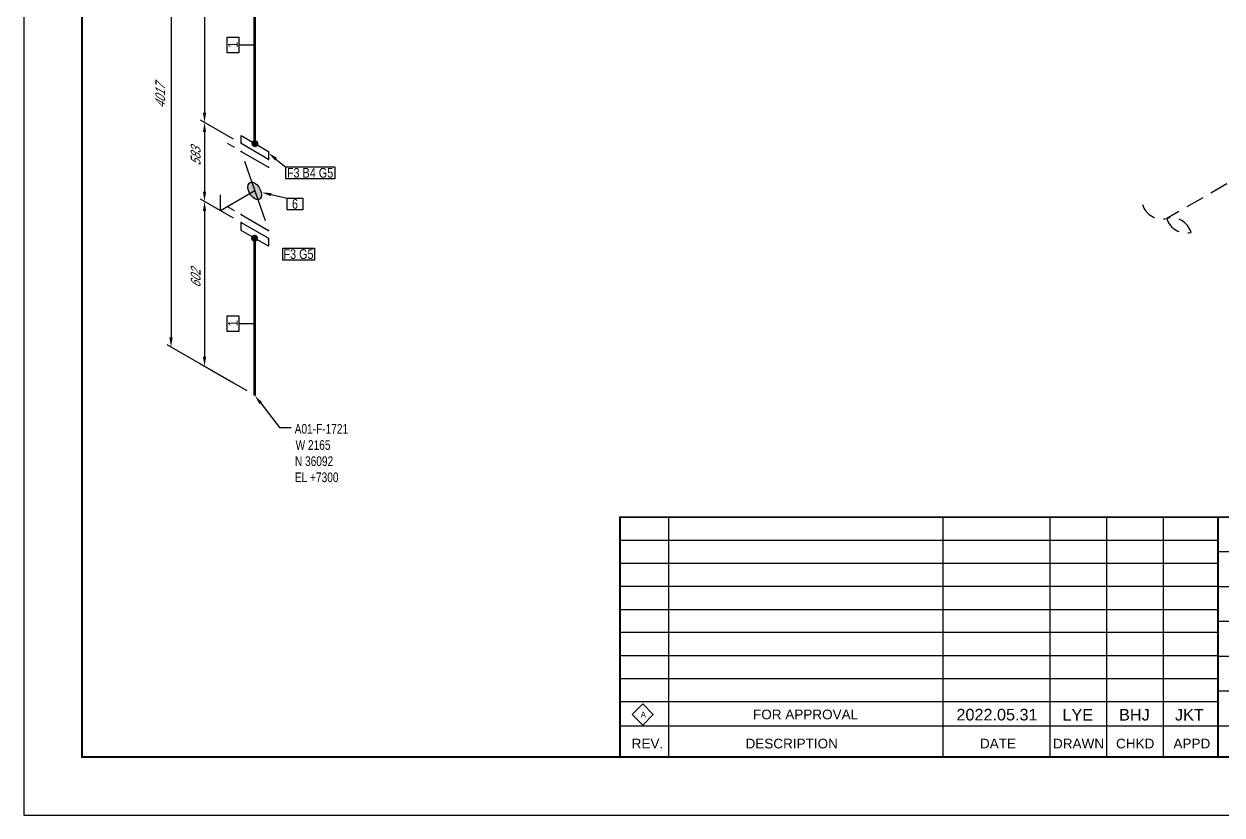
# Model space of a CAD drawing. Header units: millimetres. Extents: x 0 to 594, y 0 to 420.
# Drawn here: x 0 to 309.6, y 0 to 204.5 of the extents above; entities that cross this region are included whole.
import ezdxf
from ezdxf import colors
from ezdxf.entities.mleader import LeaderData, LeaderLine
from ezdxf.enums import TextEntityAlignment as Align
from ezdxf.math import Vec2, Vec3

# ---------------------------------------------------------------- set-up
doc = ezdxf.new("R2010")
doc.units = ezdxf.units.MM
doc.header["$LTSCALE"] = 0.25
doc.linetypes.add('DASHED2', pattern=[9.525, 6.35, -3.175])
for name, color, linetype in [('TITLE', 7, 'Continuous'), ('밸브', 4, 'Continuous'), ('용접', 1, 'Continuous'), ('주석', 7, 'Continuous'), ('치수', 1, 'Continuous')]:
    doc.layers.add(name, color=color, linetype=linetype)
doc.layers.add('파이프', color=3, linetype='Continuous', lineweight=70)
doc.styles.add('AdskIsoAnnotation', font='arial.ttf', dxfattribs={"width": 0.8, "height": 1})
doc.styles.add('AdskIsoMetric', font='arial.ttf', dxfattribs={"width": 0.8, "height": 2.5})
doc.styles.add('AdskIsoMetric30', font='arial.ttf', dxfattribs={"width": 0.8, "oblique": 30, "height": 2.5})
doc.styles.add('FF1', font='arial.ttf')
doc.styles.add('MtXpl_', font='')
doc.styles.add('RomanS', font='arial.ttf')
doc.styles.get("Standard").update_dxf_attribs({"font": 'arial.ttf'})
doc.styles.get('MtXpl_').set_extended_font_data('Gulim')
doc.dimstyles.new('AdskIsoMetric', dxfattribs={"dimtxt": 2.5, "dimasz": 2.5, "dimexe": 1, "dimexo": 2, "dimgap": 0.8, "dimtad": 1, "dimdec": 0, "dimrnd": 1, "dimzin": 0, "dimdsep": 46, "dimtxsty": 'AdskIsoMetric', "dimcen": 0, "dimclrt": 7, "dimadec": 0, "dimazin": 0, "dimtfac": 1, "dimtdec": 0, "dimtmove": 1, "dimatfit": 3, "dimfxl": 0, "dimfrac": 2, "dimtolj": 1, "dimtzin": 0, "dimarcsym": 0})

# ---------------------------------------------------------------- blocks, each defined once
blk = doc.blocks.new('버터플라이 밸브-2-IsoLeft')
blk.add_hatch(color=256).paths.add_polyline_path([(-0.088, 0.051), (-0.088, 0.051), (-0.087, 0.052), (-0.086, 0.052), (-0.086, 0.052), (-0.085, 0.052), (-0.085, 0.053), (-0.084, 0.053), (-0.083, 0.053), (-0.083, 0.053), (-0.082, 0.054), (-0.081, 0.054), (-0.081, 0.054), (-0.08, 0.055), (-0.079, 0.055), (-0.079, 0.055), (-0.078, 0.055), (-0.077, 0.056), (-0.077, 0.056), (-0.076, 0.056), (-0.075, 0.056), (-0.075, 0.057), (-0.074, 0.057), (-0.074, 0.057), (-0.073, 0.058), (-0.072, 0.058), (-0.072, 0.058), (-0.071, 0.058), (-0.07, 0.059), (-0.07, 0.059), (-0.069, 0.059), (-0.068, 0.059), (-0.068, 0.06), (-0.067, 0.06), (-0.066, 0.06), (-0.066, 0.061), (-0.065, 0.061), (-0.064, 0.061), (-0.064, 0.061), (-0.063, 0.062), (-0.063, 0.062), (-0.062, 0.062), (-0.061, 0.062), (-0.061, 0.063), (-0.06, 0.063), (-0.059, 0.063), (-0.059, 0.063), (-0.058, 0.064), (-0.057, 0.064), (-0.057, 0.064), (-0.057, 0.064), (-0.056, 0.064), (-0.055, 0.065), (-0.054, 0.065), (-0.054, 0.065), (-0.053, 0.065), (-0.052, 0.065), (-0.051, 0.065), (-0.051, 0.065), (-0.05, 0.066), (-0.049, 0.066), (-0.048, 0.066), (-0.048, 0.066), (-0.047, 0.066), (-0.046, 0.066), (-0.045, 0.066), (-0.045, 0.067), (-0.044, 0.067), (-0.043, 0.067), (-0.042, 0.067), (-0.042, 0.067), (-0.041, 0.067), (-0.04, 0.067), (-0.039, 0.068), (-0.039, 0.068), (-0.038, 0.068), (-0.037, 0.068), (-0.036, 0.068), (-0.035, 0.068), (-0.035, 0.068), (-0.034, 0.069), (-0.033, 0.069), (-0.032, 0.069), (-0.032, 0.069), (-0.031, 0.069), (-0.03, 0.069), (-0.029, 0.069), (-0.029, 0.07), (-0.028, 0.07), (-0.027, 0.07), (-0.026, 0.07), (-0.026, 0.07), (-0.025, 0.07), (-0.024, 0.07), (-0.023, 0.071), (-0.023, 0.071), (-0.022, 0.071), (-0.021, 0.071), (-0.02, 0.071), (-0.02, 0.071), (-0.02, 0.071), (-0.019, 0.071), (-0.018, 0.071), (-0.017, 0.071), (-0.016, 0.071), (-0.016, 0.071), (-0.015, 0.071), (-0.014, 0.071), (-0.013, 0.071), (-0.012, 0.071), (-0.012, 0.071), (-0.011, 0.071), (-0.01, 0.071), (-0.009, 0.071), (-0.008, 0.071), (-0.008, 0.071), (-0.007, 0.071), (-0.006, 0.071), (-0.005, 0.071), (-0.004, 0.071), (-0.004, 0.071), (-0.003, 0.071), (-0.002, 0.071), (-0.001, 0.071), (0, 0.071), (0, 0.071), (0.001, 0.071), (0.002, 0.071), (0.003, 0.071), (0.004, 0.071), (0.004, 0.071), (0.005, 0.071), (0.006, 0.071), (0.007, 0.071), (0.008, 0.071), (0.008, 0.071), (0.009, 0.071), (0.01, 0.071), (0.011, 0.071), (0.012, 0.071), (0.012, 0.071), (0.013, 0.071), (0.014, 0.071), (0.015, 0.071), (0.016, 0.071), (0.016, 0.071), (0.017, 0.071), (0.018, 0.071), (0.019, 0.071), (0.02, 0.071), (0.02, 0.071), (0.02, 0.071), (0.021, 0.071), (0.022, 0.071), (0.023, 0.071), (0.023, 0.071), (0.024, 0.07), (0.025, 0.07), (0.026, 0.07), (0.026, 0.07), (0.027, 0.07), (0.028, 0.07), (0.029, 0.07), (0.029, 0.069), (0.03, 0.069), (0.031, 0.069), (0.032, 0.069), (0.032, 0.069), (0.033, 0.069), (0.034, 0.069), (0.035, 0.068), (0.035, 0.068), (0.036, 0.068), (0.037, 0.068), (0.038, 0.068), (0.039, 0.068), (0.039, 0.068), (0.04, 0.067), (0.041, 0.067), (0.042, 0.067), (0.042, 0.067), (0.043, 0.067), (0.044, 0.067), (0.045, 0.067), (0.045, 0.066), (0.046, 0.066), (0.047, 0.066), (0.048, 0.066), (0.048, 0.066), (0.049, 0.066), (0.05, 0.066), (0.051, 0.065), (0.051, 0.065), (0.052, 0.065), (0.053, 0.065), (0.054, 0.065), (0.054, 0.065), (0.055, 0.065), (0.056, 0.064), (0.057, 0.064), (0.057, 0.064), (0.057, 0.064), (0.058, 0.064), (0.059, 0.063), (0.059, 0.063), (0.06, 0.063), (0.061, 0.063), (0.061, 0.062), (0.062, 0.062), (0.063, 0.062), (0.063, 0.062), (0.064, 0.061), (0.064, 0.061), (0.065, 0.061), (0.066, 0.061), (0.066, 0.06), (0.067, 0.06), (0.068, 0.06), (0.068, 0.059), (0.069, 0.059), (0.07, 0.059), (0.07, 0.059), (0.071, 0.058), (0.072, 0.058), (0.072, 0.058), (0.073, 0.058), (0.074, 0.057), (0.074, 0.057), (0.075, 0.057), (0.075, 0.056), (0.076, 0.056), (0.077, 0.056), (0.077, 0.056), (0.078, 0.055), (0.079, 0.055), (0.079, 0.055), (0.08, 0.055), (0.081, 0.054), (0.081, 0.054), (0.082, 0.054), (0.083, 0.053), (0.083, 0.053), (0.084, 0.053), (0.085, 0.053), (0.085, 0.052), (0.086, 0.052), (0.086, 0.052), (0.087, 0.052), (0.088, 0.051), (0.088, 0.051), (0.088, 0.051), (0.089, 0.051), (0.089, 0.05), (0.09, 0.05), (0.09, 0.05), (0.091, 0.049), (0.091, 0.049), (0.092, 0.048), (0.092, 0.048), (0.093, 0.048), (0.093, 0.047), (0.094, 0.047), (0.094, 0.047), (0.094, 0.046), (0.095, 0.046), (0.095, 0.045), (0.096, 0.045), (0.096, 0.045), (0.097, 0.044), (0.097, 0.044), (0.098, 0.044), (0.098, 0.043), (0.099, 0.043), (0.099, 0.042), (0.1, 0.042), (0.1, 0.042), (0.101, 0.041), (0.101, 0.041), (0.102, 0.041), (0.102, 0.04), (0.102, 0.04), (0.103, 0.039), (0.103, 0.039), (0.104, 0.039), (0.104, 0.038), (0.105, 0.038), (0.105, 0.038), (0.106, 0.037), (0.106, 0.037), (0.107, 0.036), (0.107, 0.036), (0.108, 0.036), (0.108, 0.035), (0.109, 0.035), (0.109, 0.035), (0.109, 0.034), (0.11, 0.034), (0.11, 0.034), (0.111, 0.033), (0.111, 0.033), (0.111, 0.033), (0.112, 0.032), (0.112, 0.032), (0.112, 0.031), (0.112, 0.031), (0.113, 0.031), (0.113, 0.03), (0.113, 0.03), (0.113, 0.029), (0.114, 0.029), (0.114, 0.028), (0.114, 0.028), (0.114, 0.028), (0.115, 0.027), (0.115, 0.027), (0.115, 0.026), (0.115, 0.026), (0.116, 0.025), (0.116, 0.025), (0.116, 0.024), (0.116, 0.024), (0.117, 0.024), (0.117, 0.023), (0.117, 0.023), (0.117, 0.022), (0.118, 0.022), (0.118, 0.021), (0.118, 0.021), (0.118, 0.02), (0.119, 0.02), (0.119, 0.02), (0.119, 0.019), (0.119, 0.019), (0.12, 0.018), (0.12, 0.018), (0.12, 0.017), (0.12, 0.017), (0.121, 0.017), (0.121, 0.016), (0.121, 0.016), (0.121, 0.015), (0.121, 0.015), (0.122, 0.014), (0.122, 0.014), (0.122, 0.013), (0.122, 0.013), (0.123, 0.013), (0.123, 0.012), (0.123, 0.012), (0.123, 0.011), (0.123, 0.011), (0.123, 0.011), (0.123, 0.01), (0.123, 0.01), (0.123, 0.009), (0.123, 0.009), (0.123, 0.009), (0.123, 0.008), (0.123, 0.008), (0.123, 0.007), (0.123, 0.007), (0.123, 0.006), (0.123, 0.006), (0.123, 0.005), (0.123, 0.005), (0.123, 0.004), (0.123, 0.004), (0.123, 0.003), (0.123, 0.003), (0.123, 0.003), (0.123, 0.002), (0.123, 0.002), (0.123, 0.001), (0.123, 0.001), (0.123, 0), (0.123, 0), (0.123, -0.001), (0.123, -0.001), (0.123, -0.002), (0.123, -0.002), (0.123, -0.003), (0.123, -0.003), (0.123, -0.003), (0.123, -0.004), (0.123, -0.004), (0.123, -0.005), (0.123, -0.005), (0.123, -0.006), (0.123, -0.006), (0.123, -0.007), (0.123, -0.007), (0.123, -0.008), (0.123, -0.008), (0.123, -0.009), (0.123, -0.009), (0.123, -0.009), (0.123, -0.01), (0.123, -0.01), (0.123, -0.011), (0.123, -0.011), (0.123, -0.011), (0.123, -0.012), (0.123, -0.012), (0.123, -0.013), (0.122, -0.013), (0.122, -0.013), (0.122, -0.014), (0.122, -0.014), (0.121, -0.015), (0.121, -0.015), (0.121, -0.016), (0.121, -0.016), (0.121, -0.017), (0.12, -0.017), (0.12, -0.017), (0.12, -0.018), (0.12, -0.018), (0.119, -0.019), (0.119, -0.019), (0.119, -0.02), (0.119, -0.02), (0.118, -0.02), (0.118, -0.021), (0.118, -0.021), (0.118, -0.022), (0.117, -0.022), (0.117, -0.023), (0.117, -0.023), (0.117, -0.024), (0.116, -0.024), (0.116, -0.024), (0.116, -0.025), (0.116, -0.025), (0.115, -0.026), (0.115, -0.026), (0.115, -0.027), (0.115, -0.027), (0.114, -0.028), (0.114, -0.028), (0.114, -0.028), (0.114, -0.029), (0.113, -0.029), (0.113, -0.03), (0.113, -0.03), (0.113, -0.031), (0.112, -0.031), (0.112, -0.031), (0.112, -0.032), (0.112, -0.032), (0.111, -0.033), (0.111, -0.033), (0.111, -0.033), (0.11, -0.034), (0.11, -0.034), (0.109, -0.034), (0.109, -0.035), (0.109, -0.035), (0.108, -0.035), (0.108, -0.036), (0.107, -0.036), (0.107, -0.036), (0.106, -0.037), (0.106, -0.037), (0.105, -0.038), (0.105, -0.038), (0.104, -0.038), (0.104, -0.039), (0.103, -0.039), (0.103, -0.039), (0.102, -0.04), (0.102, -0.04), (0.102, -0.041), (0.101, -0.041), (0.101, -0.041), (0.1, -0.042), (0.1, -0.042), (0.099, -0.042), (0.099, -0.043), (0.098, -0.043), (0.098, -0.044), (0.097, -0.044), (0.097, -0.044), (0.096, -0.045), (0.096, -0.045), (0.095, -0.045), (0.095, -0.046), (0.094, -0.046), (0.094, -0.047), (0.094, -0.047), (0.093, -0.047), (0.093, -0.048), (0.092, -0.048), (0.092, -0.048), (0.091, -0.049), (0.091, -0.049), (0.09, -0.05), (0.09, -0.05), (0.089, -0.05), (0.089, -0.051), (0.088, -0.051), (0.088, -0.051), (0.088, -0.051), (0.087, -0.052), (0.086, -0.052), (0.086, -0.052), (0.085, -0.052), (0.085, -0.053), (0.084, -0.053), (0.083, -0.053), (0.083, -0.053), (0.082, -0.054), (0.081, -0.054), (0.081, -0.054), (0.08, -0.055), (0.079, -0.055), (0.079, -0.055), (0.078, -0.055), (0.077, -0.056), (0.077, -0.056), (0.076, -0.056), (0.075, -0.056), (0.075, -0.057), (0.074, -0.057), (0.074, -0.057), (0.073, -0.058), (0.072, -0.058), (0.072, -0.058), (0.071, -0.058), (0.07, -0.059), (0.07, -0.059), (0.069, -0.059), (0.068, -0.059), (0.068, -0.06), (0.067, -0.06), (0.066, -0.06), (0.066, -0.061), (0.065, -0.061), (0.064, -0.061), (0.064, -0.061), (0.063, -0.062), (0.063, -0.062), (0.062, -0.062), (0.061, -0.062), (0.061, -0.063), (0.06, -0.063), (0.059, -0.063), (0.059, -0.063), (0.058, -0.064), (0.057, -0.064), (0.057, -0.064), (0.057, -0.064), (0.056, -0.064), (0.055, -0.065), (0.054, -0.065), (0.054, -0.065), (0.053, -0.065), (0.052, -0.065), (0.051, -0.065), (0.051, -0.065), (0.05, -0.066), (0.049, -0.066), (0.048, -0.066), (0.048, -0.066), (0.047, -0.066), (0.046, -0.066), (0.045, -0.066), (0.045, -0.067), (0.044, -0.067), (0.043, -0.067), (0.042, -0.067), (0.042, -0.067), (0.041, -0.067), (0.04, -0.067), (0.039, -0.068), (0.039, -0.068), (0.038, -0.068), (0.037, -0.068), (0.036, -0.068), (0.035, -0.068), (0.035, -0.068), (0.034, -0.069), (0.033, -0.069), (0.032, -0.069), (0.032, -0.069), (0.031, -0.069), (0.03, -0.069), (0.029, -0.069), (0.029, -0.07), (0.028, -0.07), (0.027, -0.07), (0.026, -0.07), (0.026, -0.07), (0.025, -0.07), (0.024, -0.07), (0.023, -0.071), (0.023, -0.071), (0.022, -0.071), (0.021, -0.071), (0.02, -0.071), (0.02, -0.071), (0.02, -0.071), (0.019, -0.071), (0.018, -0.071), (0.017, -0.071), (0.016, -0.071), (0.016, -0.071), (0.015, -0.071), (0.014, -0.071), (0.013, -0.071), (0.012, -0.071), (0.012, -0.071), (0.011, -0.071), (0.01, -0.071), (0.009, -0.071), (0.008, -0.071), (0.008, -0.071), (0.007, -0.071), (0.006, -0.071), (0.005, -0.071), (0.004, -0.071), (0.004, -0.071), (0.003, -0.071), (0.002, -0.071), (0.001, -0.071), (0, -0.071), (0, -0.071), (-0.001, -0.071), (-0.002, -0.071), (-0.003, -0.071), (-0.004, -0.071), (-0.004, -0.071), (-0.005, -0.071), (-0.006, -0.071), (-0.007, -0.071), (-0.008, -0.071), (-0.008, -0.071), (-0.009, -0.071), (-0.01, -0.071), (-0.011, -0.071), (-0.012, -0.071), (-0.012, -0.071), (-0.013, -0.071), (-0.014, -0.071), (-0.015, -0.071), (-0.016, -0.071), (-0.016, -0.071), (-0.017, -0.071), (-0.018, -0.071), (-0.019, -0.071), (-0.02, -0.071), (-0.02, -0.071), (-0.02, -0.071), (-0.021, -0.071), (-0.022, -0.071), (-0.023, -0.071), (-0.023, -0.071), (-0.024, -0.07), (-0.025, -0.07), (-0.026, -0.07), (-0.026, -0.07), (-0.027, -0.07), (-0.028, -0.07), (-0.029, -0.07), (-0.029, -0.069), (-0.03, -0.069), (-0.031, -0.069), (-0.032, -0.069), (-0.032, -0.069), (-0.033, -0.069), (-0.034, -0.069), (-0.035, -0.068), (-0.035, -0.068), (-0.036, -0.068), (-0.037, -0.068), (-0.038, -0.068), (-0.039, -0.068), (-0.039, -0.068), (-0.04, -0.067), (-0.041, -0.067), (-0.042, -0.067), (-0.042, -0.067), (-0.043, -0.067), (-0.044, -0.067), (-0.045, -0.067), (-0.045, -0.066), (-0.046, -0.066), (-0.047, -0.066), (-0.048, -0.066), (-0.048, -0.066), (-0.049, -0.066), (-0.05, -0.066), (-0.051, -0.065), (-0.051, -0.065), (-0.052, -0.065), (-0.053, -0.065), (-0.054, -0.065), (-0.054, -0.065), (-0.055, -0.065), (-0.056, -0.064), (-0.057, -0.064), (-0.057, -0.064), (-0.057, -0.064), (-0.058, -0.064), (-0.059, -0.063), (-0.059, -0.063), (-0.06, -0.063), (-0.061, -0.063), (-0.061, -0.062), (-0.062, -0.062), (-0.063, -0.062), (-0.063, -0.062), (-0.064, -0.061), (-0.064, -0.061), (-0.065, -0.061), (-0.066, -0.061), (-0.066, -0.06), (-0.067, -0.06), (-0.068, -0.06), (-0.068, -0.059), (-0.069, -0.059), (-0.07, -0.059), (-0.07, -0.059), (-0.071, -0.058), (-0.072, -0.058), (-0.072, -0.058), (-0.073, -0.058), (-0.074, -0.057), (-0.074, -0.057), (-0.075, -0.057), (-0.075, -0.056), (-0.076, -0.056), (-0.077, -0.056), (-0.077, -0.056), (-0.078, -0.055), (-0.079, -0.055), (-0.079, -0.055), (-0.08, -0.055), (-0.081, -0.054), (-0.081, -0.054), (-0.082, -0.054), (-0.083, -0.053), (-0.083, -0.053), (-0.084, -0.053), (-0.085, -0.053), (-0.085, -0.052), (-0.086, -0.052), (-0.086, -0.052), (-0.087, -0.052), (-0.088, -0.051), (-0.088, -0.051), (-0.088, -0.051), (-0.089, -0.051), (-0.089, -0.05), (-0.09, -0.05), (-0.09, -0.05), (-0.091, -0.049), (-0.091, -0.049), (-0.092, -0.048), (-0.092, -0.048), (-0.093, -0.048), (-0.093, -0.047), (-0.094, -0.047), (-0.094, -0.047), (-0.094, -0.046), (-0.095, -0.046), (-0.095, -0.045), (-0.096, -0.045), (-0.096, -0.045), (-0.097, -0.044), (-0.097, -0.044), (-0.098, -0.044), (-0.098, -0.043), (-0.099, -0.043), (-0.099, -0.042), (-0.1, -0.042), (-0.1, -0.042), (-0.101, -0.041), (-0.101, -0.041), (-0.102, -0.041), (-0.102, -0.04), (-0.102, -0.04), (-0.103, -0.039), (-0.103, -0.039), (-0.104, -0.039), (-0.104, -0.038), (-0.105, -0.038), (-0.105, -0.038), (-0.106, -0.037), (-0.106, -0.037), (-0.107, -0.036), (-0.107, -0.036), (-0.108, -0.036), (-0.108, -0.035), (-0.109, -0.035), (-0.109, -0.035), (-0.109, -0.034), (-0.11, -0.034), (-0.11, -0.034), (-0.111, -0.033), (-0.111, -0.033), (-0.111, -0.033), (-0.112, -0.032), (-0.112, -0.032), (-0.112, -0.031), (-0.112, -0.031), (-0.113, -0.031), (-0.113, -0.03), (-0.113, -0.03), (-0.113, -0.029), (-0.114, -0.029), (-0.114, -0.028), (-0.114, -0.028), (-0.114, -0.028), (-0.115, -0.027), (-0.115, -0.027), (-0.115, -0.026), (-0.115, -0.026), (-0.116, -0.025), (-0.116, -0.025), (-0.116, -0.024), (-0.116, -0.024), (-0.117, -0.024), (-0.117, -0.023), (-0.117, -0.023), (-0.117, -0.022), (-0.118, -0.022), (-0.118, -0.021), (-0.118, -0.021), (-0.118, -0.02), (-0.119, -0.02), (-0.119, -0.02), (-0.119, -0.019), (-0.119, -0.019), (-0.12, -0.018), (-0.12, -0.018), (-0.12, -0.017), (-0.12, -0.017), (-0.121, -0.017), (-0.121, -0.016), (-0.121, -0.016), (-0.121, -0.015), (-0.121, -0.015), (-0.122, -0.014), (-0.122, -0.014), (-0.122, -0.013), (-0.122, -0.013), (-0.123, -0.013), (-0.123, -0.012), (-0.123, -0.012), (-0.123, -0.011), (-0.123, -0.011), (-0.123, -0.011), (-0.123, -0.01), (-0.123, -0.01), (-0.123, -0.009), (-0.123, -0.009), (-0.123, -0.009), (-0.123, -0.008), (-0.123, -0.008), (-0.123, -0.007), (-0.123, -0.007), (-0.123, -0.006), (-0.123, -0.006), (-0.123, -0.005), (-0.123, -0.005), (-0.123, -0.004), (-0.123, -0.004), (-0.123, -0.003), (-0.123, -0.003), (-0.123, -0.003), (-0.123, -0.002), (-0.123, -0.002), (-0.123, -0.001), (-0.123, -0.001), (-0.123, 0), (-0.123, 0), (-0.123, 0.001), (-0.123, 0.001), (-0.123, 0.002), (-0.123, 0.002), (-0.123, 0.003), (-0.123, 0.003), (-0.123, 0.003), (-0.123, 0.004), (-0.123, 0.004), (-0.123, 0.005), (-0.123, 0.005), (-0.123, 0.006), (-0.123, 0.006), (-0.123, 0.007), (-0.123, 0.007), (-0.123, 0.008), (-0.123, 0.008), (-0.123, 0.009), (-0.123, 0.009), (-0.123, 0.009), (-0.123, 0.01), (-0.123, 0.01), (-0.123, 0.011), (-0.123, 0.011), (-0.123, 0.011), (-0.123, 0.012), (-0.123, 0.012), (-0.123, 0.013), (-0.122, 0.013), (-0.122, 0.013), (-0.122, 0.014), (-0.122, 0.014), (-0.121, 0.015), (-0.121, 0.015), (-0.121, 0.016), (-0.121, 0.016), (-0.121, 0.017), (-0.12, 0.017), (-0.12, 0.017), (-0.12, 0.018), (-0.12, 0.018), (-0.119, 0.019), (-0.119, 0.019), (-0.119, 0.02), (-0.119, 0.02), (-0.118, 0.02), (-0.118, 0.021), (-0.118, 0.021), (-0.118, 0.022), (-0.117, 0.022), (-0.117, 0.023), (-0.117, 0.023), (-0.117, 0.024), (-0.116, 0.024), (-0.116, 0.024), (-0.116, 0.025), (-0.116, 0.025), (-0.115, 0.026), (-0.115, 0.026), (-0.115, 0.027), (-0.115, 0.027), (-0.114, 0.028), (-0.114, 0.028), (-0.114, 0.028), (-0.114, 0.029), (-0.113, 0.029), (-0.113, 0.03), (-0.113, 0.03), (-0.113, 0.031), (-0.112, 0.031), (-0.112, 0.031), (-0.112, 0.032), (-0.112, 0.032), (-0.111, 0.033), (-0.111, 0.033), (-0.111, 0.033), (-0.11, 0.034), (-0.11, 0.034), (-0.109, 0.034), (-0.109, 0.035), (-0.109, 0.035), (-0.108, 0.035), (-0.108, 0.036), (-0.107, 0.036), (-0.107, 0.036), (-0.106, 0.037), (-0.106, 0.037), (-0.105, 0.038), (-0.105, 0.038), (-0.104, 0.038), (-0.104, 0.039), (-0.103, 0.039), (-0.103, 0.039), (-0.102, 0.04), (-0.102, 0.04), (-0.102, 0.041), (-0.101, 0.041), (-0.101, 0.041), (-0.1, 0.042), (-0.1, 0.042), (-0.099, 0.042), (-0.099, 0.043), (-0.098, 0.043), (-0.098, 0.044), (-0.097, 0.044), (-0.097, 0.044), (-0.096, 0.045), (-0.096, 0.045), (-0.095, 0.045), (-0.095, 0.046), (-0.094, 0.046), (-0.094, 0.047), (-0.094, 0.047), (-0.093, 0.047), (-0.093, 0.048), (-0.092, 0.048), (-0.092, 0.048), (-0.091, 0.049), (-0.091, 0.049), (-0.09, 0.05), (-0.09, 0.05), (-0.089, 0.05), (-0.089, 0.051)], flags=0)
at = {"color": 0, "linetype": 'ByBlock', "lineweight": -2, "extrusion": (0, -0.816497, -0.57735)}
for p, q in [((-0.177, 0.306), (-0.53, 0.102)), ((0.398, -0.077), (-0.398, 0.077)), ((-0.123, 0.011), (-0.111, 0.033)), ((-0.123, -0.011), (-0.123, 0.011)), ((-0.111, 0.033), (-0.088, 0.051)), ((-0.088, 0.051), (-0.057, 0.064)), ((-0.057, 0.064), (-0.02, 0.071)), ((-0.02, 0.071), (0.02, 0.071)), ((0.02, 0.071), (0.057, 0.064)), ((0.057, 0.064), (0.088, 0.051)), ((0.088, 0.051), (0.111, 0.033)), ((0.111, 0.033), (0.123, 0.011)), ((0.123, 0.011), (0.123, -0.011)), ((-0.111, -0.033), (-0.123, -0.011)), ((-0.088, -0.051), (-0.111, -0.033)), ((-0.057, -0.064), (-0.088, -0.051)), ((-0.02, -0.071), (-0.057, -0.064)), ((0.02, -0.071), (-0.02, -0.071)), ((0.057, -0.064), (0.02, -0.071)), ((0.088, -0.051), (0.057, -0.064)), ((0.111, -0.033), (0.088, -0.051)), ((0.123, -0.011), (0.111, -0.033)), ((0.53, -0.102), (0.177, -0.306))]:
    blk.add_line(p, q, dxfattribs=at)
blk = doc.blocks.new('Operator_Lever-1-IsoRight')
at = {"color": 0, "linetype": 'ByBlock', "lineweight": -2, "extrusion": (0.707107, 0.408248, -0.57735)}
for p, q in [((0, 0), (0, 0.51)), ((0, 0.51), (0.177, 0.408))]:
    blk.add_line(p, q, dxfattribs=at)
blk = doc.blocks.new('개스킷-2-IsoLeft')
at = {"color": 0, "linetype": 'ByBlock', "lineweight": -2, "extrusion": (0, 0, -1)}
for p in [(0.133, 0.128), (0.221, 0.077), (-0.23, -0.071), (-0.133, -0.128)]:
    blk.add_point(p, dxfattribs=at)
blk = doc.blocks.new('*D21')
at = {"layer": 'Defpoints', "color": 0}
for p in [(59.65, 234.9), (46.66, 179.03), (56.11, 173.57)]:
    blk.add_point(p, dxfattribs=at)
at = {"layer": '치수', "color": 0, "lineweight": -2}
for p, q in [((57.65, 236.05), (45.66, 242.97)), ((46.66, 239.9), (46.66, 181.53)), ((54.11, 174.72), (45.66, 179.6))]:
    blk.add_line(p, q, dxfattribs=at)
at = {"layer": '치수', "color": 0}
for points in [[(46.24, 239.9), (47.08, 239.9), (46.66, 242.4)], [(46.24, 181.53), (47.08, 181.53), (46.66, 179.03)]]:
    blk.add_solid(points, dxfattribs=at)
at = {"layer": '치수', "color": 7, "insert": (44.39, 212.02), "char_height": 2.5, "attachment_point": 5, "rotation": 90, "style": 'AdskIsoMetric30'}
blk.add_mtext('\\A1;2832', dxfattribs=at)
blk = doc.blocks.new('*D22')
at = {"layer": 'Defpoints', "color": 0}
for p in [(56.11, 173.57), (46.66, 158.61), (56.11, 153.15)]:
    blk.add_point(p, dxfattribs=at)
at = {"layer": '치수', "color": 0, "lineweight": -2}
for p, q in [((54.11, 174.72), (45.66, 179.6)), ((46.66, 176.53), (46.66, 161.11)), ((54.11, 154.31), (45.66, 159.19))]:
    blk.add_line(p, q, dxfattribs=at)
at = {"layer": '치수', "color": 0}
for points in [[(46.24, 176.53), (47.08, 176.53), (46.66, 179.03)], [(46.24, 161.11), (47.08, 161.11), (46.66, 158.61)]]:
    blk.add_solid(points, dxfattribs=at)
at = {"layer": '치수', "color": 7, "insert": (44.39, 170.13), "char_height": 2.5, "attachment_point": 5, "rotation": 90, "style": 'AdskIsoMetric30'}
blk.add_mtext('\\A1;583', dxfattribs=at)
blk = doc.blocks.new('개스킷 해치 표식-2-IsoLeft')
at = {"linetype": 'ByBlock', "lineweight": -2, "extrusion": (0, -0.816497, -0.57735)}
blk.add_line((0, 0), (0.088, 0.051), dxfattribs=at)
blk = doc.blocks.new('*D23')
at = {"layer": 'Defpoints', "color": 0}
for p in [(56.11, 153.15), (46.66, 115.95), (56.11, 110.5)]:
    blk.add_point(p, dxfattribs=at)
at = {"layer": '치수', "color": 0, "lineweight": -2}
for p, q in [((54.11, 154.31), (45.66, 159.19)), ((46.66, 156.11), (46.66, 118.45)), ((54.11, 111.65), (45.66, 116.53))]:
    blk.add_line(p, q, dxfattribs=at)
at = {"layer": '치수', "color": 0}
for points in [[(46.24, 156.11), (47.08, 156.11), (46.66, 158.61)], [(46.24, 118.45), (47.08, 118.45), (46.66, 115.95)]]:
    blk.add_solid(points, dxfattribs=at)
at = {"layer": '치수', "color": 7, "insert": (44.39, 138.59), "char_height": 2.5, "attachment_point": 5, "rotation": 90, "style": 'AdskIsoMetric30'}
blk.add_mtext('\\A1;602', dxfattribs=at)
blk = doc.blocks.new('*D24')
at = {"layer": 'Defpoints', "color": 0}
for p in [(59.65, 234.9), (38, 120.95), (59.65, 108.45)]:
    blk.add_point(p, dxfattribs=at)
at = {"layer": '치수', "color": 0, "lineweight": -2}
for p, q in [((57.65, 236.05), (37, 247.97)), ((38, 244.9), (38, 123.45)), ((57.65, 109.61), (37, 121.53))]:
    blk.add_line(p, q, dxfattribs=at)
at = {"layer": '치수', "color": 0}
for points in [[(37.58, 244.9), (38.42, 244.9), (38, 247.4)], [(37.58, 123.45), (38.42, 123.45), (38, 120.95)]]:
    blk.add_solid(points, dxfattribs=at)
at = {"layer": '치수', "color": 7, "insert": (35.25, 185.76), "char_height": 2.5, "attachment_point": 5, "rotation": 90, "style": 'AdskIsoMetric30'}
blk.add_mtext('\\A1;4017', dxfattribs=at)
blk = doc.blocks.new('Buttweld')
at = {"lineweight": -2}
blk.add_hatch(color=0, dxfattribs=at).paths.add_polyline_path([(0.044, -0.003), (0.043, 0.005), (0.041, 0.013), (0.038, 0.02), (0.033, 0.026), (0.028, 0.032), (0.021, 0.037), (0.014, 0.04), (0.007, 0.042), (-0.001, 0.043), (-0.009, 0.042), (-0.017, 0.04), (-0.024, 0.037), (-0.03, 0.032), (-0.036, 0.026), (-0.04, 0.02), (-0.044, 0.013), (-0.046, 0.005), (-0.047, -0.003), (-0.046, -0.01), (-0.044, -0.018), (-0.04, -0.025), (-0.036, -0.032), (-0.03, -0.037), (-0.024, -0.042), (-0.017, -0.045), (-0.009, -0.047), (-0.001, -0.048), (0.007, -0.047), (0.014, -0.045), (0.021, -0.042), (0.028, -0.037), (0.033, -0.032), (0.038, -0.025), (0.041, -0.018), (0.043, -0.01)], is_closed=False, flags=0)
blk = doc.blocks.new('AnnoRect')
at = {"color": 0, "linetype": 'ByBlock', "lineweight": -2}
blk.add_wipeout([(-0.81, -0.6), (-0.81, 0.6), (0.81, 0.6), (0.81, -0.6)], dxfattribs=at)
blk.add_lwpolyline([(-0.81, -0.6), (-0.81, 0.6), (0.81, 0.6), (0.81, -0.6)], close=True, dxfattribs=at)
at = {"color": 0, "linetype": 'ByBlock', "lineweight": -2, "style": 'AdskIsoAnnotation', "width": 0.8}
blk.add_attdef('XX', text='', height=1, dxfattribs=at).set_placement((0, 0), align=Align.MIDDLE_CENTER)

msp = doc.modelspace()

# ---------------------------------------------------------------- linework, layer by layer
at = {"linetype": 'DASHED2', "ltscale": 3}
msp.add_line((378.858, 202.4392), (295.3228, 154.2101), dxfattribs=at)
at = {"color": 0, "linetype": 'ByBlock', "lineweight": -2, "extrusion": (-0.707107, -0.408248, -0.57735)}
for p, q in [((56.115, 173.5664), (56.115, 175.6076)), ((56.115, 175.6076), (63.186, 171.5252)), ((63.186, 169.4839), (56.115, 173.5664)), ((60.5344, 173.0561), (58.7666, 174.0767)), ((63.186, 171.5252), (63.186, 169.4839))]:
    msp.add_line(p, q, dxfattribs=at)
at = {"color": 0, "linetype": 'ByBlock', "lineweight": -2, "extrusion": (0.707107, 0.408248, -0.57735)}
for p, q in [((56.115, 151.1127), (56.115, 153.154)), ((56.115, 153.154), (63.186, 149.0715)), ((63.186, 147.0303), (56.115, 151.1127)), ((58.7666, 149.5818), (60.5344, 148.5612)), ((63.186, 149.0715), (63.186, 147.0303))]:
    msp.add_line(p, q, dxfattribs=at)
at = {"linetype": 'ByBlock', "lineweight": -2}
for p, q in [((166.559, 77), (166.559, 15.0687)), ((237.417, 77), (237.417, 15.0687)), ((265.0816, 77), (265.0816, 15.0687)), ((279.7211, 77), (279.7211, 15.0687)), ((294.3605, 77), (294.3605, 15.0687))]:
    msp.add_line(p, q, dxfattribs=at)
for p, q in [((308.5763, 71), (154, 71)), ((415, 68), (308.5763, 68)), ((308.5763, 65), (154, 65)), ((308.5763, 59.076), (154, 59.076)), ((415, 59), (308.5763, 59)), ((308.5763, 53.076), (154, 53.076)), ((415, 50), (308.5763, 50)), ((308.5763, 47.1521), (154, 47.1521)), ((308.5763, 41.1521), (154, 41.1521)), ((415, 41), (308.5763, 41)), ((308.5763, 35.2281), (154, 35.2281)), ((415, 32), (308.5763, 32)), ((308.5763, 29.2281), (154, 29.2281)), ((308.5763, 23), (154, 23)), ((415, 23), (308.5763, 23))]:
    msp.add_line(p, q)
at = {"linetype": 'ByBlock', "lineweight": -2, "const_width": 0.5}
for points in [[(415, 77), (154, 77), (154, 15)], [(308.5763, 77), (308.5763, 15.1328)]]:
    msp.add_lwpolyline(points, dxfattribs=at)
at = {"linetype": 'DASHED2', "ltscale": 3}
for centre, start, end in [((294.0872, 159.3163), 196.397181, 283.602819), ((296.5584, 149.1039), 16.397181, 103.602819), ((300.3627, 155.6932), 196.397181, 283.602819)]:
    msp.add_arc(centre, 5.2536, start, end, dxfattribs=at)
at = {"layer": 'TITLE', "color": 7, "linetype": 'Continuous'}
msp.add_lwpolyline([(159.9027, 23.2613), (162.6403, 25.999), (159.9027, 28.7366), (157.1651, 25.999)], close=True, dxfattribs=at)
at = {"layer": '파이프'}
for points in [[(59.6505, 173.5664), (59.6505, 222.6494)], [(59.6505, 108.4544), (59.6505, 149.0715)]]:
    msp.add_lwpolyline(points, dxfattribs=at)

# ---------------------------------------------------------------- block references
at = {"layer": '밸브', "xscale": 20, "yscale": 20, "zscale": 20}
for name, p, rotation in [('버터플라이 밸브-2-IsoLeft', (59.6505, 161.319), 120.0000000000045), ('개스킷-2-IsoLeft', (59.6505, 170.5045), 299.9999999999639), ('Operator_Lever-1-IsoRight', (59.6505, 161.319), 120), ('개스킷-2-IsoLeft', (59.6505, 152.1334), 119.9999999999639)]:
    msp.add_blockref(name, p, dxfattribs=dict(at, rotation=rotation))
at = {"layer": '용접', "xscale": 20, "yscale": 20, "zscale": 20}
for p, rotation in [((59.6505, 173.5664), 90), ((59.6505, 149.0715), 270)]:
    msp.add_blockref('Buttweld', p, dxfattribs=dict(at, rotation=rotation))
at = {"layer": '주석'}
ref = msp.add_blockref('AnnoRect', (71, 145), dxfattribs=dict(at, xscale=5.019372693726938, yscale=2.586971350613916, zscale=2.5))
ref.add_attrib('XX_001', 'F3 G5', (67.0593, 143.7509), dxfattribs={"layer": '0', "color": 0, "linetype": 'ByBlock', "lineweight": -2, "height": 2.5, "style": 'AdskIsoAnnotation', "width": 0.8})
at = {"layer": '치수', "xscale": 20, "yscale": 20, "zscale": 20, "rotation": 120}
for p in [(54.3829, 172.5252), (54.3829, 156.1952)]:
    msp.add_blockref('개스킷 해치 표식-2-IsoLeft', p, dxfattribs=at)

# ---------------------------------------------------------------- texts
at = {"color": 7, "style": 'AdskIsoMetric'}
msp.add_text('FOR APPROVAL', height=2.5, dxfattribs=at).set_placement((201.988, 26), align=Align.MIDDLE_CENTER)
at = {"color": 7, "linetype": 'ByBlock', "lineweight": -2, "style": 'RomanS'}
for s, p in [('REV.', (161.1158, 17.2245)), ('DESCRIPTION', (198.4012, 17.2245)), ('DATE', (251.7185, 17.2245)), ('DRAWN', (272.5302, 17.2245)), ('CHKD', (287.1697, 17.2245)), ('APPD', (301.8091, 17.2245))]:
    msp.add_text(s, height=2.5, dxfattribs=at).set_placement(p, align=Align.CENTER)
at = {"color": 7}
for tag, p in [('2022.05.31', (251.4515, 24.4518)), ('LYE', (272.32, 24.4243)), ('BHJ', (286.9594, 24.4243)), ('JKT', (301.1751, 24.4243))]:
    msp.add_attdef(tag, text='', height=3, dxfattribs=at).set_placement(p, align=Align.CENTER)
at = {"layer": 'TITLE', "color": 7, "linetype": 'Continuous', "style": 'FF1'}
msp.add_text('A', height=1.4952, dxfattribs=at).set_placement((159.3541, 25.2225))
at = {"layer": '주석', "style": 'MtXpl_', "width": 0.8}
for s, p in [('A01-F-1721', (69.9574, 98.575)), ('W 2165', (70.195, 94.3981)), ('N 36092', (70.0162, 90.2212)), ('EL +7300', (70.0081, 86.0443))]:
    msp.add_text(s, height=2.5, dxfattribs=at).set_placement(p)

# ---------------------------------------------------------------- dimensions: what is measured, and where the dimension line sits
at = {"layer": '치수'}
for base, p1, p2, text, override, picture, middle in [((37.9999, 120.9544), (59.6505, 234.8968), (59.6505, 108.4544), '4017', {"dimtad": 0, "dimlfac": 31.772684, "dimtxsty": 'AdskIsoMetric30', "dimse1": 0, "dimse2": 0, "dimsd1": 0, "dimsd2": 0, "dimtmove": 1}, '*D24', (35.2502, 185.7631)), ((46.6601, 179.0252), (59.6505, 234.8968), (56.115, 173.5664), '2832', {"dimtad": 0, "dimlfac": 46.181969, "dimtxsty": 'AdskIsoMetric30', "dimse1": 0, "dimse2": 0, "dimsd1": 0, "dimsd2": 0, "dimtmove": 1}, '*D21', (44.393, 212.0199)), ((46.6601, 158.6127), (56.115, 173.5664), (56.115, 153.154), '583', {"dimtad": 0, "dimlfac": 28.546295, "dimtxsty": 'AdskIsoMetric30', "dimse1": 0, "dimse2": 0, "dimsd1": 0, "dimsd2": 0, "dimtmove": 1}, '*D22', (44.393, 170.1279)), ((46.6601, 115.9544), (56.115, 153.154), (56.115, 110.4956), '602', {"dimtad": 0, "dimlfac": 14.120511, "dimtxsty": 'AdskIsoMetric30', "dimse1": 0, "dimse2": 0, "dimsd1": 0, "dimsd2": 0, "dimtmove": 1}, '*D23', (44.3938, 138.592))]:
    dim = msp.add_linear_dim(base=base, p1=p1, p2=p2, angle=270, text=text, dimstyle='AdskIsoMetric', override=override, dxfattribs=at)
    dim.commit()
    dim.dimension.update_dxf_attribs({"geometry": picture, "text_midpoint": middle, "dimtype": 160})

# ---------------------------------------------------------------- leaders
at = {"layer": '주석'}
ml = msp.add_multileader_mtext('Standard', dxfattribs=at)
ml.set_content('')
ml.set_leader_properties()
ml.build(insert=Vec2(0, 0))
ml.multileader.update_dxf_attribs({"dogleg_length": 0, "arrow_head_size": 0})
ctx = ml.context
ctx.base_point, ctx.arrow_head_size = Vec3(55.5, 199), 0
notes = []
notes.append((ctx, [(0, (1, 1, 0), (55.5, 199), (-1, 0), 0, [(0, [(59.6505, 199)], 0, [])])]))
ctx.mtext, ml.multileader.dxf.content_type = None, 0
ml = msp.add_multileader_mtext('Standard', dxfattribs=at)
ml.set_content('')
ml.set_leader_properties()
ml.build(insert=Vec2(0, 0))
ml.multileader.update_dxf_attribs({"dogleg_length": 0, "arrow_head_size": 2.5})
ctx = ml.context
ctx.base_point, ctx.arrow_head_size = Vec3(67.6411, 167.4478), 2.5
notes.append((ctx, [(0, (1, 1, 0), (67.6411, 167.4478), (-1, 0), 0, [(0, [(63.186, 171.1437)], 0, [])])]))
ctx.mtext, ml.multileader.dxf.content_type = None, 0
ml = msp.add_multileader_mtext('Standard', dxfattribs=at)
ml.set_content('')
ml.set_leader_properties()
ml.build(insert=Vec2(0, 0))
ml.multileader.update_dxf_attribs({"dogleg_length": 0, "arrow_head_size": 2.5})
ctx = ml.context
ctx.base_point, ctx.arrow_head_size = Vec3(68, 159.4563), 2.5
notes.append((ctx, [(0, (1, 1, 0), (68, 159.4563), (-1, 0), 0, [(0, [(61.4183, 160.9246)], 0, [])])]))
ctx.mtext, ml.multileader.dxf.content_type = None, 0
ml = msp.add_multileader_mtext('Standard', dxfattribs=at)
ml.set_content('')
ml.set_leader_properties()
ml.build(insert=Vec2(0, 0))
ml.multileader.update_dxf_attribs({"dogleg_length": 0, "arrow_head_size": 0})
ctx = ml.context
ctx.base_point, ctx.arrow_head_size = Vec3(55.5, 127), 0
notes.append((ctx, [(0, (1, 1, 0), (55.5, 127), (-1, 0), 0, [(0, [(59.6505, 127)], 0, [])])]))
ctx.mtext, ml.multileader.dxf.content_type = None, 0
ml = msp.add_multileader_mtext('Standard', dxfattribs=at)
ml.set_content('')
ml.set_leader_properties()
ml.build(insert=Vec2(0, 0))
ml.multileader.update_dxf_attribs({"dogleg_length": 3.0619, "arrow_head_size": 2.5})
ctx = ml.context
ctx.base_point, ctx.arrow_head_size = Vec3(62.9381, 100.1882), 2.5
notes.append((ctx, [(0, (1, 1, 0), (66, 100.1882), (1, 0), 3.0619, [(0, [(59.6505, 108.4544)], 0, [])])]))
ctx.mtext, ml.multileader.dxf.content_type = None, 0
for ctx, leaders in notes:
    for number, flags, end, landing, length, lines in leaders:
        leader = LeaderData()
        leader.index, (leader.has_last_leader_line, leader.has_dogleg_vector, leader.attachment_direction) = number, flags
        leader.last_leader_point, leader.dogleg_vector, leader.dogleg_length = Vec3(end), Vec3(landing), length
        for number, points, colour, breaks in lines:
            line = LeaderLine()
            line.index, line.vertices, line.color, line.breaks = number, Vec3.list(points), colors.encode_raw_color(colour), breaks
            leader.lines.append(line)
        ctx.leaders.append(leader)

# ---------------------------------------------------------------- next in the draw order: block references
ref = msp.add_blockref('AnnoRect', (54, 199), dxfattribs=dict(at, xscale=2.500000000000001, yscale=2.500000000000001, zscale=2.500000000000001, rotation=89.99999999999942))
ref.add_attrib('XX_001', '1', (55.2551, 198.3274), dxfattribs={"layer": '0', "color": 0, "linetype": 'ByBlock', "lineweight": -2, "height": 2.5, "rotation": 90, "style": 'AdskIsoAnnotation', "width": 0.8})
ref = msp.add_blockref('AnnoRect', (74, 166), dxfattribs=dict(at, xscale=7.855166051660518, yscale=2.586971350613916, zscale=2.5))
ref.add_attrib('XX_001', 'F3 B4 G5', (67.9625, 164.7509), dxfattribs={"layer": '0', "color": 0, "linetype": 'ByBlock', "lineweight": -2, "height": 2.5, "style": 'AdskIsoAnnotation', "width": 0.8})
ref = msp.add_blockref('AnnoRect', (70.0238, 157.9563), dxfattribs=dict(at, xscale=2.5, yscale=2.5, zscale=2.5))
ref.add_attrib('XX_001', '6', (69.2584, 156.7225), dxfattribs={"layer": '0', "color": 0, "linetype": 'ByBlock', "lineweight": -2, "height": 2.5, "style": 'AdskIsoAnnotation', "width": 0.8})
ref = msp.add_blockref('AnnoRect', (54, 127), dxfattribs=dict(at, xscale=2.500000000000001, yscale=2.500000000000001, zscale=2.500000000000001, rotation=89.99999999999942))
ref.add_attrib('XX_001', '1', (55.2551, 126.3274), dxfattribs={"layer": '0', "color": 0, "linetype": 'ByBlock', "lineweight": -2, "height": 2.5, "rotation": 90, "style": 'AdskIsoAnnotation', "width": 0.8})

# ---------------------------------------------------------------- next in the draw order: linework, layer by layer
msp.add_lwpolyline([(0, 0), (594, 0), (594, 420), (0, 420)], close=True)
at = {"const_width": 0.5}
msp.add_lwpolyline([(15, 15), (579, 15), (579, 405), (15, 405)], close=True, dxfattribs=at)

doc.saveas('drawing.dxf')
